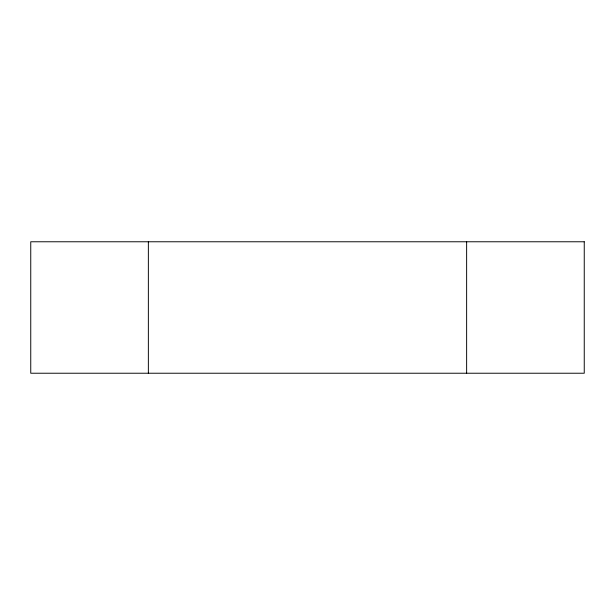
<?xml version="1.0" encoding="UTF-8"?>
<svg xmlns="http://www.w3.org/2000/svg" width="615" height="615" viewBox="0 0 615 615"><rect width="100%" height="100%" fill="white"/><g stroke="black" fill="none" stroke-linecap="round" stroke-linejoin="round"><path stroke-width="0.92" d="M466.631 241.772L466.631 373.228M148.361 241.772L148.361 373.228M584.25 241.772L30.75 241.772L30.75 373.228L584.25 373.228L584.25 241.772"/></g></svg>
